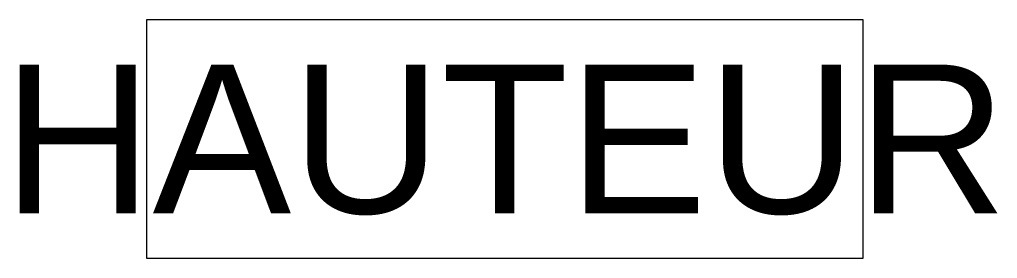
# Model space of a CAD drawing. Header units: metres. Extents: x -4.89 to 4.97, y 0 to 2.41.
import ezdxf
from ezdxf.enums import TextEntityAlignment as Align

# ---------------------------------------------------------------- set-up
doc = ezdxf.new("R2010")
doc.units = ezdxf.units.M
doc.styles.add('arial', font='ARIAL.TTF')

msp = doc.modelspace()

# ---------------------------------------------------------------- linework, layer by layer
msp.add_lwpolyline([(-3.609, 2.4101), (3.609, 2.4101), (3.609, 0), (-3.609, 0)], close=True)

# ---------------------------------------------------------------- texts
at = {"style": 'arial'}
msp.add_attdef('HAUTEUR', text='', height=1.5, dxfattribs=at).set_placement((0, 1.205), align=Align.MIDDLE_CENTER)

doc.saveas('drawing.dxf')
